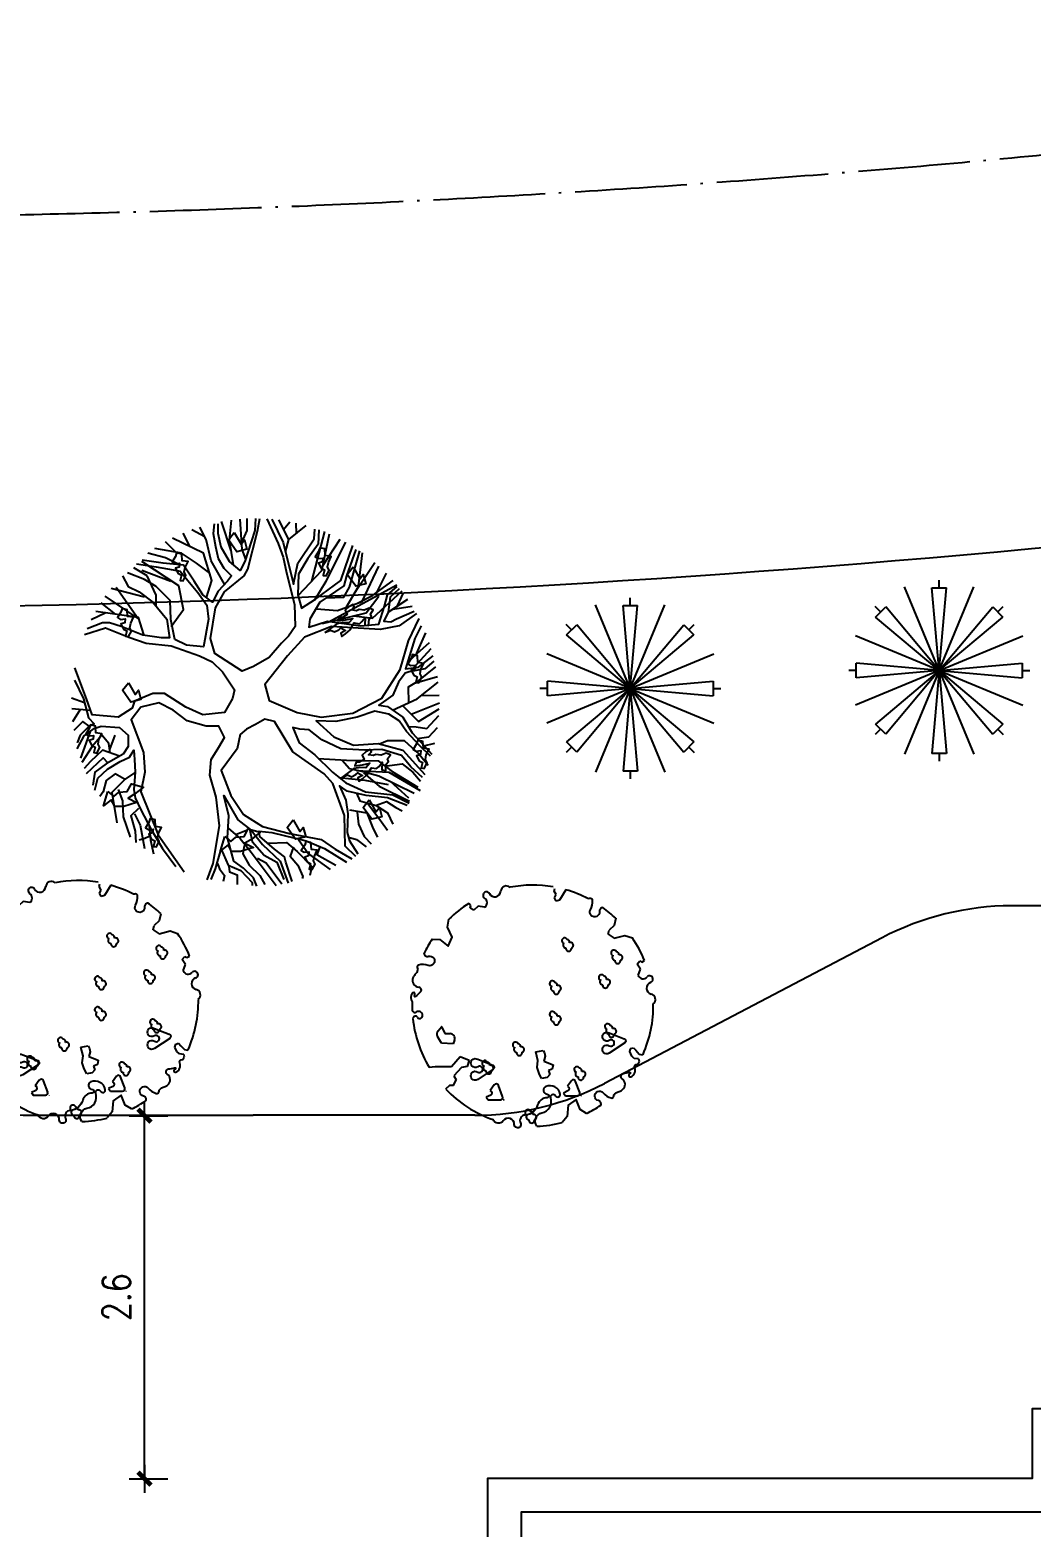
# Model space of a CAD drawing. Extents: x 1035948 to 1665131, y -158296 to 142149.
# Drawn here: x 1372207 to 1380810, y 5069 to 17935 of the extents above; entities that cross this region are included whole.
import ezdxf

# ---------------------------------------------------------------- set-up
doc = ezdxf.new("R2010")
doc.units = 0
doc.header["$LTSCALE"] = 200
doc.header["$MEASUREMENT"] = 0
doc.linetypes.add('ACAD_ISO04W100', pattern=[30.5, 24, -3, 0.5, -3])
doc.layers.get('0').update_dxf_attribs({"linetype": 'CONTINUOUS'})
doc.layers.get('DEFPOINTS').update_dxf_attribs({"linetype": 'CONTINUOUS'})
for name, color, linetype in [('DL', 21, 'CONTINUOUS'), ('LMLK', 123, 'CONTINUOUS'), ('WLL1', 7, 'CONTINUOUS'), ('ZXX', 6, 'ACAD_ISO04W100'), ('八角金盘', 7, 'CONTINUOUS'), ('广玉兰', 7, 'CONTINUOUS'), ('紫薇', 7, 'CONTINUOUS')]:
    doc.layers.add(name, color=color, linetype=linetype)
doc.styles.add('DIM_FONT', font='SIMPLEX.shx', dxfattribs={"width": 0.8})
doc.styles.add('HZTXT', font='COMPLEX', dxfattribs={"width": 0.75, "bigfont": 'HZTXT'})
doc.dimstyles.new('DIMN80', dxfattribs={"dimscale": 0.8, "dimtxt": 300, "dimasz": 1, "dimexe": 250, "dimexo": 300, "dimgap": 150, "dimtad": 1, "dimdec": 0, "dimzin": 0, "dimdsep": 46, "dimtxsty": 'DIM_FONT', "dimblk": '_DIMX', "dimcen": 0.09, "dimclrt": 7, "dimadec": 0, "dimazin": 0, "dimtfac": 1, "dimtdec": 0, "dimtix": 1, "dimtmove": 2, "dimatfit": 3, "dimldrblk": '_DIMX', "dimfxl": 0, "dimtolj": 1, "dimtzin": 0, "dimarcsym": 0})

# ---------------------------------------------------------------- blocks, each defined once
blk = doc.blocks.new('ZW18')
at = {"layer": '八角金盘', "color": 51}
for p, q in [((-6, 2005, 3600), (-6, 2186, 3600)), ((-6, 26, 3600), (-832, 2022, 3600)), ((-179, 2005, 3600), (167, 2005, 3600)), ((-6, 26, 3600), (-179, 2005, 3600)), ((-6, 26, 3600), (821, 2022, 3600)), ((-6, 26, 3600), (167, 2005, 3600)), ((-1405, 1425, 3600), (-1533, 1554, 3600)), ((-1527, 1303, 3600), (-1282, 1548, 3600)), ((-6, 26, 3600), (-1282, 1548, 3600)), ((-6, 26, 3600), (1271, 1548, 3600)), ((1271, 1548, 3600), (1515, 1303, 3600)), ((1393, 1425, 3600), (1522, 1554, 3600)), ((-6, 26, 3600), (-1527, 1303, 3600)), ((-6, 26, 3600), (1515, 1303, 3600)), ((-6, 26, 3600), (-2001, 853, 3600)), ((-6, 26, 3600), (1990, 853, 3600)), ((-1984, 26, 3600), (-2166, 26, 3600)), ((-6, 26, 3600), (-2001, -800, 3600)), ((-6, 26, 3600), (-1984, 199, 3600)), ((-1984, -147, 3600), (-1984, 199, 3600)), ((-6, 26, 3600), (-1984, -147, 3600)), ((-6, 26, 3600), (-1527, -1250, 3600)), ((-6, 26, 3600), (-1282, -1495, 3600)), ((-6, 26, 3600), (-832, -1969, 3600)), ((-6, 26, 3600), (-179, -1952, 3600)), ((-6, 26, 3600), (1973, 199, 3600)), ((-6, 26, 3600), (821, -1969, 3600)), ((-6, 26, 3600), (167, -1952, 3600)), ((-6, 26, 3600), (1973, -147, 3600)), ((-6, 26, 3600), (1990, -800, 3600)), ((-6, 26, 3600), (1515, -1250, 3600)), ((-6, 26, 3600), (1271, -1495, 3600)), ((1973, 199, 3600), (1973, -147, 3600)), ((1973, 26, 3600), (2154, 26, 3600)), ((-1405, -1373, 3600), (-1533, -1501, 3600)), ((-1282, -1495, 3600), (-1527, -1250, 3600)), ((1515, -1250, 3600), (1271, -1495, 3600)), ((1393, -1373, 3600), (1522, -1501, 3600)), ((167, -1952, 3600), (-179, -1952, 3600)), ((-6, -1952, 3600), (-6, -2134, 3600))]:
    blk.add_line(p, q, dxfattribs=at)
blk.add_point((-6, 26, 3600), dxfattribs=at)
blk = doc.blocks.new('ZW13')
at = {"layer": '紫薇', "color": 3}
for p, q in [((243, 1809), (253, 1845)), ((-1033, 1582), (-1063, 1618)), ((274, 1753), (243, 1809)), ((250, 1705), (274, 1753)), ((274, 1655), (250, 1705)), ((324, 1670), (274, 1655)), ((422, 1828), (324, 1670)), ((-1046, 1548), (-1033, 1582)), ((-990, 1515), (-1046, 1548)), ((-924, 1578), (-990, 1515)), ((-822, 1560), (-924, 1578)), ((1517, 686), (1559, 736)), ((1559, 736), (1590, 717)), ((1590, 717), (1631, 741)), ((1568, 611), (1517, 686)), ((1532, 513), (1568, 611)), ((-35, -659), (75, -637)), ((-4, -790), (-35, -659)), ((75, -637), (95, -676)), ((95, -676), (105, -728)), ((1404, -656), (1418, -610)), ((1436, -724), (1404, -656)), ((1418, -610), (1460, -598)), ((1460, -598), (1497, -635)), ((1497, -635), (1551, -696)), ((-1674, -896), (-1580, -884)), ((-1580, -884), (-1329, -883)), ((-1329, -883), (-1200, -731)), ((-1180, -902), (-1297, -1025)), ((-1200, -731), (-1060, -788)), ((-1091, -884), (-1180, -902)), ((-1060, -788), (-1091, -884)), ((-17, -900), (-4, -790)), ((13, -991), (-17, -900)), ((105, -728), (84, -803)), ((84, -803), (229, -858)), ((229, -858), (216, -923)), ((1474, -759), (1436, -724)), ((1540, -768), (1474, -759)), ((1551, -696), (1600, -704)), ((-1302, -1175), (-1261, -1091)), ((-1297, -1025), (-1261, -1091)), ((52, -1068), (13, -991)), ((137, -1054), (52, -1068)), ((179, -1005), (137, -1054)), ((216, -923), (158, -948)), ((158, -948), (179, -1005)), ((-1364, -1174), (-1421, -1230)), ((-1302, -1175), (-1364, -1174)), ((-728, -1322), (-797, -1354)), ((-797, -1354), (-767, -1396)), ((-675, -1166), (-736, -1251)), ((-736, -1251), (-725, -1257)), ((-546, -1346), (-611, -1174)), ((-767, -1396), (-581, -1396)), ((-767, -1396), (-767, -1396))]:
    blk.add_line(p, q, dxfattribs=at)
at = {"layer": '紫薇', "color": 6}
for p, q in [((1075, 1145), (1086, 1208)), ((-1482, -524), (-1546, -426)), ((-1538, -337), (-1485, -277)), ((-1481, -278), (-1431, -379)), ((-1431, -379), (-1353, -379)), ((-1307, -535), (-1482, -524)), ((-1285, -480), (-1307, -535)), ((509, -1103), (448, -1188)), ((638, -1283), (573, -1112)), ((456, -1259), (387, -1292)), ((387, -1292), (417, -1333)), ((417, -1333), (417, -1333)), ((417, -1333), (603, -1333)), ((448, -1188), (459, -1194))]:
    blk.add_line(p, q, dxfattribs=at)
at = {"layer": '紫薇', "color": 3}
for points in [[(996, 1554, 0.458896), (940, 1494, -1.384087), (802, 1522, 0.154486), (834, 1666, 0.399915), (802, 1694, 0.046838), (770, 1690, -0.59472)], [(-1754, 851, 0.458896), (-1685, 807, -1.384087), (-1689, 666, 0.154486), (-1836, 672, 0.399915), (-1858, 637, 0.046838), (-1848, 606, -0.59472)], [(1091, -370), (1320, -458, -0.607385), (1327, -523), (1091, -680, -1.869813), (1091, -566, 1.869813), (1091, -484, -1.869813), (1091, -370, -3.299345)], [(-928, -774), (-699, -862, -0.607385), (-692, -927), (-928, -1084, -1.869813), (-928, -969, 1.869813), (-928, -888, -1.869813), (-928, -774, -3.299345)], [(1200, -1282, 0.03423), (1256, -1262, 0.063985), (1294, -1239, 0.500016), (1289, -1073, -0.670073), (1307, -992, 0.019354), (1401, -973, -1.005451), (1407, -997, 1.082377), (1421, -1042, 0.409629), (1480, -903, -0.56295), (1521, -849, 0.100146), (1533, -848, 0.066196)], [(-21, -1800, -0.54974), (57, -1596, 0.452185), (192, -1364, -0.925414), (266, -1332, 0.875639), (338, -1307, 0.465482), (118, -1191, 0.808244), (139, -1309, -0.987341), (138, -1363, 0.341272), (-9, -1474, -0.323697), (-201, -1629, 0.546166), (-271, -1751, -1.29929), (-368, -1773, 0.756879), (-537, -1718, -0.622428), (-692, -1698, -1.164409)], [(961, -1481, 0.458896), (923, -1408, -1.384087), (997, -1288, 0.154486), (1121, -1367, 0.399915), (1158, -1347, 0.046838), (1165, -1315, -0.59472)]]:
    blk.add_lwpolyline(points, format="xyb", dxfattribs=at)
for points in [[(1189, 1391), (1165, 1279), (1086, 1208)], [(-1627, 1070), (-1512, 1066), (-1383, 963), (-1319, 1100), (-1392, 1256), (-1373, 1376)], [(1075, 1145), (1165, 1083), (1331, 1128), (1446, 1088)], [(741, -1606), (644, -1546), (583, -1392), (459, -1479), (445, -1650), (369, -1744)]]:
    blk.add_lwpolyline(points, dxfattribs=at)
for centre, radius, start, end in [((-489, 1800), 86.7, 48.8054, 176.4026), ((-84, 49), 1850, 80.2804, 100.8372), ((-84, 49), 1850, 121.957, 134.1734), ((-795, 1744), 51.7, 27.9173, 237.5825), ((-868, 1630), 83.4, 303.0151, 57.5825), ((-668, 1812), 92.2, 207.9173, 356.4026), ((-84, 49), 1850, 62.488, 74.1006), ((-84, 49), 1850, 62.488, 63.9699), ((-84, 49), 1850, 46.511, 54.4587), ((-84, 49), 1850, 146.511, 154.4587), ((-84, 49), 1850, 21.957, 34.1734), ((-1825, 437), 104, 158.5919, 264.8551), ((-1761, 412), 173, 143.9475, 158.5919), ((-1546, 256), 438, 136.1057, 143.9475), ((-84, 49), 1850, 162.488, 163.9699), ((1609, 546), 83.4, 203.0151, 317.5825), ((1709, 455), 51.7, 287.9173, 137.5825), ((-1848, 175), 108, 142.4288, 217.9242), ((-1915, 227), 23.2, 313.3673, 142.4288), ((-1021, -700), 1238, 129.5553, 133.9902), ((-1838, 289), 44.5, 309.5553, 84.8551), ((1753, 318), 92.2, 107.9173, 256.4026), ((-84, 49), 1850, 178.1396, 182.3727), ((-1890, 200), 12.7, 133.3673, 313.9902), ((-84, 49), 1850, 336.1791, 0.8372), ((1711, 144), 86.7, 308.8054, 76.4026), ((-1808, 85), 168, 222.2525, 236.3782), ((-2163, -40), 263, 335.2731, 339.249), ((-84, 49), 1850, 186.1791, 210.7411), ((-1884, -145), 34.6, 31.2858, 159.249), ((-1891, -39), 18, 236.3782, 309.7518), ((-1838, -103), 64.9, 20.3451, 129.7518), ((-1819, -106), 41.5, 211.2858, 313.2681), ((-1826, -99), 51.6, 313.2681, 20.3451), ((-84, 49), 1850, 330.9986, 332.3727), ((1525, -778), 18, 26.3782, 33.1764), ((1391, -844), 168, 12.2525, 26.3782), ((1760, -913), 263, 125.2731, 127.4492), ((-84, 49), 1850, 223.7489, 250.8372), ((-743, -1289), 36.8, 294.914, 60.505), ((-645, -1187), 36.8, 20.6116, 144.353), ((-581, -1359), 36.8, 270, 20.6116), ((-84, 49), 1850, 312.488, 313.9699), ((-531, -1393), 2.21, 270, 20.6116), ((-160, -1589), 42.9, 25.545, 262.4723), ((-127, -1613), 42.9, 349.4417, 82.4723), ((-84, 49), 1850, 296.511, 304.4587), ((-142, -1658), 42.9, 138.3085, 269.9924), ((-100, -1709), 42.9, 169.0267, 9.3228), ((-70, -1661), 42.9, 286.5981, 110.4312), ((-84, 49), 1850, 271.957, 284.1734)]:
    blk.add_arc(centre, radius, start, end, dxfattribs=at)
at = {"layer": '紫薇', "color": 6}
for centre, radius, start, end in [((405, 1047), 42.9, 25.545, 262.4723), ((423, 978), 42.9, 138.3085, 269.9924), ((466, 927), 42.9, 169.0267, 9.3228), ((438, 1023), 42.9, 349.4417, 82.4723), ((496, 975), 42.9, 286.5981, 110.4312), ((1160, 859), 42.9, 25.545, 262.4723), ((1178, 790), 42.9, 138.3085, 269.9924), ((1220, 739), 42.9, 169.0267, 9.3228), ((1193, 835), 42.9, 349.4417, 82.4723), ((1250, 787), 42.9, 286.5981, 110.4312), ((971, 482), 42.9, 25.545, 262.4723), ((1004, 458), 42.9, 349.4417, 82.4723), ((217, 388), 42.9, 25.545, 262.4723), ((235, 319), 42.9, 138.3085, 269.9924), ((277, 268), 42.9, 169.0267, 9.3228), ((250, 364), 42.9, 349.4417, 82.4723), ((307, 316), 42.9, 286.5981, 110.4312), ((989, 413), 42.9, 138.3085, 269.9924), ((1031, 362), 42.9, 169.0267, 9.3228), ((1061, 410), 42.9, 286.5981, 110.4312), ((217, -82), 42.9, 25.545, 262.4723), ((235, -152), 42.9, 138.3085, 269.9924), ((277, -203), 42.9, 169.0267, 9.3228), ((250, -106), 42.9, 349.4417, 82.4723), ((307, -155), 42.9, 286.5981, 110.4312), ((1065, -271), 42.9, 25.545, 262.4723), ((-1484, -386), 73.6, 137.9903, 212.6767), ((-1483, -279), 2.21, 26.4023, 137.9903), ((-1353, -452), 73.6, 338.152, 90), ((1083, -340), 42.9, 138.3085, 269.9924), ((1125, -391), 42.9, 169.0267, 9.3228), ((1098, -295), 42.9, 349.4417, 82.4723), ((1156, -343), 42.9, 286.5981, 110.4312), ((-349, -553), 42.9, 25.545, 262.4723), ((-331, -622), 42.9, 138.3085, 269.9924), ((-289, -673), 42.9, 169.0267, 9.3228), ((-316, -577), 42.9, 349.4417, 82.4723), ((-258, -625), 42.9, 286.5981, 110.4312), ((-820, -836), 42.9, 25.545, 262.4723), ((-802, -905), 42.9, 138.3085, 269.9924), ((-787, -860), 42.9, 349.4417, 82.4723), ((-730, -908), 42.9, 286.5981, 110.4312), ((594, -930), 42.9, 25.545, 262.4723), ((627, -954), 42.9, 349.4417, 82.4723), ((-760, -956), 42.9, 169.0267, 9.3228), ((539, -1125), 36.8, 20.6116, 144.353), ((612, -999), 42.9, 138.3085, 269.9924), ((654, -1050), 42.9, 169.0267, 9.3228), ((684, -1002), 42.9, 286.5981, 110.4312), ((441, -1226), 36.8, 294.914, 60.505), ((603, -1296), 36.8, 270, 20.6116), ((653, -1331), 2.21, 270, 20.6116)]:
    blk.add_arc(centre, radius, start, end, dxfattribs=at)
at = {"layer": '紫薇', "color": 6, "style": 'HZTXT', "oblique": -180, "text_generation_flag": 4, "width": 0.75, "flags": 9}
for tag in ['YSIZE', 'XSIZE']:
    blk.add_attdef(tag, (-67, 18), '', height=0.433, rotation=180, dxfattribs=at)
blk = doc.blocks.new('ZW02')
at = {"layer": '广玉兰', "color": 3}
for p, q in [((-1039, 1258), (-1172, 1337)), ((-951, 1063), (-1039, 1258)), ((-1127, 834), (-1456, 1053)), ((-1348, 1143), (-1127, 834)), ((-951, 957), (-951, 1063))]:
    blk.add_line(p, q, dxfattribs=at)
for points in [[(152, 1824), (264, 1580), (313, 1444), (348, 1287), (425, 971), (432, 753), (367, 657), (296, 586), (173, 445), (18, 355), (-94, 310), (-367, 483), (-409, 633), (-358, 940), (-269, 1099), (-73, 1257), (-38, 1324), (60, 1700), (82, 1827)], [(39, 1827), (32, 1707), (-3, 1595), (-66, 1399), (-115, 1309), (-220, 1399), (-304, 1542), (-332, 1677), (-332, 1775)], [(-203, 1506), (-300, 1796)], [(-181, 1366), (-220, 1610), (-200, 1812)], [(-58, 1424), (-94, 1519), (-115, 1821)], [(-98, 1587), (-45, 1707), (-45, 1826)], [(201, 1820), (313, 1587), (418, 1174), (460, 1384), (621, 1625), (628, 1722)], [(369, 1617), (269, 1813)], [(318, 1718), (381, 1795)], [(-374, 1775), (-381, 1677), (-360, 1549), (-332, 1429), (-276, 1332), (-199, 1257), (-241, 1204), (-332, 1106), (-388, 994), (-486, 1069), (-570, 1204), (-676, 1362), (-879, 1384), (-1089, 1414)], [(-611, 1545), (-681, 1680)], [(-464, 1644), (-594, 1714)], [(-269, 1174), (-402, 1407), (-451, 1617), (-514, 1742)], [(337, 1494), (369, 1617), (543, 1756)], [(445, 1678), (444, 1782)], [(670, 1715), (663, 1572), (558, 1429), (467, 1272), (460, 1069), (495, 934), (635, 1024), (888, 1212), (1007, 1557)], [(462, 1060), (698, 1309), (773, 1673)], [(599, 1204), (729, 1699)], [(-417, 1282), (-549, 1384), (-697, 1482), (-964, 1528)], [(-754, 1492), (-855, 1594)], [(-449, 1040), (-395, 1212), (-479, 1482), (-787, 1630)], [(1035, 1519), (944, 1257), (916, 1159), (677, 994), (579, 825), (570, 745), (756, 807), (1084, 761), (1266, 776), (1322, 956), (1350, 1069), (1448, 1151)], [(628, 1019), (740, 1204), (936, 1592)], [(710, 1364), (880, 1622)], [(742, 1039), (916, 1046), (972, 1144), (1076, 1505)], [(-1145, 1377), (-949, 1347), (-781, 1317), (-711, 1302), (-633, 1212), (-535, 1090), (-447, 966), (-429, 825), (-479, 551), (-647, 566), (-765, 622), (-802, 821), (-809, 1010), (-951, 1152), (-1065, 1222), (-1236, 1287)], [(-799, 754), (-677, 922), (-725, 1159), (-1092, 1399)], [(-717, 1366), (-858, 1437), (-1031, 1482)], [(644, 929), (853, 911), (1098, 1001), (1266, 1354)], [(939, 943), (1063, 1151), (1104, 1485)], [(1019, 1078), (1045, 1122), (1224, 1391)], [(-1285, 1257), (-1229, 1151), (-1117, 1099), (-984, 994), (-844, 825), (-818, 639), (-898, 639), (-1083, 666), (-1299, 753), (-1412, 791), (-1482, 791), (-1636, 731)], [(-803, 1200), (-1092, 1311)], [(1054, 985), (1203, 1061), (1408, 1211)], [(1244, 1091), (1340, 1283)], [(-1065, 1046), (-1397, 1132)], [(705, 782), (1140, 889), (1266, 1054)], [(762, 796), (1445, 1169)], [(1017, 859), (1203, 836), (1498, 1107)], [(1469, 1129), (1378, 1046), (1357, 896), (1315, 806), (1385, 798), (1441, 829), (1617, 904)], [(1452, 958), (1509, 1087)], [(-1072, 673), (-1124, 844), (-1551, 903)], [(-1355, 876), (-1498, 989)], [(1357, 896), (1553, 1024)], [(1404, 926), (1598, 954)], [(-1451, 889), (-1596, 818)], [(1640, 882), (1469, 761), (1280, 723), (1007, 738), (796, 753), (526, 648), (358, 462), (131, 175), (173, 17), (453, -103), (691, -148), (1007, -110), (1294, 40), (1476, 325), (1561, 611), (1666, 832)], [(1687, 761), (1624, 633), (1532, 333), (1659, 348), (1806, 461)], [(-1662, 672), (-1454, 738), (-1222, 648), (-1048, 586), (-800, 560), (-517, 462), (-394, 401), (-290, 303), (-171, 123), (-190, 38), (-269, -103), (-269, -103), (-486, -125), (-655, -50), (-865, 85), (-984, 85), (-1166, 10), (-1187, -58), (-1328, -148), (-1587, -125), (-1643, 32), (-1757, 343)], [(1641, 480), (1732, 689)], [(1553, 399), (1645, 483), (1768, 595)], [(1611, 342), (1787, 534)], [(1813, 408), (1722, 333), (1568, 303), (1526, 288), (1462, 198), (1406, 70), (1266, -28), (1350, -43), (1504, -148), (1596, -306), (1792, -516)], [(1564, -5), (1561, 153), (1659, 213), (1833, 351)], [(-1762, 220), (-1671, 32), (-1622, -155), (-1566, -216), (-1615, -238), (-1706, -328), (-1734, -403)], [(1402, -78), (1645, 32), (1857, 199)], [(1620, 189), (1849, 257)], [(-1661, -6), (-1790, 40)], [(1687, 65), (1866, 70)], [(-1602, -83), (-1789, -65)], [(-1705, -73), (-1780, -194)], [(-443, -1766), (-381, -1605), (-318, -1229), (-353, -944), (-416, -726), (-402, -569), (-325, -448), (-269, -351), (-325, -238), (-451, -238), (-641, -185), (-781, -80), (-924, -6), (-1101, -50), (-1198, -174), (-1075, -501), (-1061, -696), (-1103, -891), (-928, -1320), (-671, -1687)], [(1778, -538), (1673, -433), (1540, -291), (1469, -185), (1364, -118), (1224, -88), (1049, -148), (839, -193), (642, -185), (817, -343), (1014, -426), (1259, -411), (1504, -478), (1722, -719)], [(1500, -34), (1659, -193), (1866, -65)], [(1559, -243), (1638, -246), (1743, -261), (1863, -133)], [(1586, -120), (1868, -5)], [(-1615, -238), (-1678, -193), (-1769, -281)], [(-1734, -463), (-1664, -336), (-1566, -261), (-1496, -238), (-1314, -253), (-1229, -328), (-1229, -441), (-1278, -516), (-1447, -614), (-1559, -696), (-1580, -824)], [(-1606, -291), (-1703, -558)], [(1035, -1535), (930, -1432), (924, -1128), (809, -810), (720, -713), (411, -493), (229, -193), (131, -170), (39, -223), (-52, -268), (-115, -321), (-143, -463), (-304, -681), (-206, -929), (-80, -1117), (109, -1237), (376, -1305), (691, -1365), (831, -1462), (997, -1559)], [(1701, -749), (1582, -644), (1490, -531), (1294, -471), (1126, -478), (888, -463), (698, -373), (572, -276), (481, -268), (411, -253), (474, -403), (628, -523), (803, -696), (937, -801), (1133, -891), (1406, -921), (1568, -1004)], [(1647, -361), (1764, -343), (1850, -252)], [(-1406, -505), (-1419, -411), (-1489, -328), (-1587, -441), (-1689, -600)], [(-1411, -470), (-1356, -328)], [(1272, -414), (1350, -381), (1518, -381), (1666, -516), (1757, -626)], [(1714, -433), (1822, -408)], [(-1314, -537), (-1482, -478), (-1601, -591), (-1667, -660)], [(-1430, -604), (-1475, -553), (-1646, -714)], [(-1559, -876), (-1531, -756), (-1433, -666), (-1306, -591), (-1215, -546), (-1173, -478), (-1166, -569), (-1159, -696), (-1173, -869), (-1159, -952), (-1103, -1072), (-998, -1267), (-886, -1455), (-753, -1635)], [(663, -561), (944, -576), (1259, -584), (1399, -689), (1652, -846)], [(902, -576), (972, -659), (1105, -689), (1266, -734), (1617, -906)], [(-1264, -764), (-1356, -711), (-1447, -779), (-1475, -891), (-1510, -937)], [(-1166, -704), (-1257, -764), (-1391, -899), (-1342, -1199)], [(1042, -681), (1366, -695), (1675, -880)], [(1112, -704), (1268, -836), (1569, -986)], [(1322, -636), (1498, -614), (1603, -696), (1680, -786)], [(-1328, -869), (-1285, -982), (-1278, -1139), (-1208, -1342)], [(867, -749), (1127, -774), (1357, -819)], [(1547, -1027), (1350, -952), (1140, -929), (951, -884), (874, -831), (937, -974), (958, -1109), (951, -1297), (972, -1380), (1056, -1507)], [(1378, -786), (1560, -951)], [(53, -1830), (18, -1748), (-80, -1650), (-178, -1582), (-241, -1350), (-227, -1132), (-276, -929), (-136, -1169), (-3, -1274), (109, -1417), (285, -1582), (362, -1800)], [(1042, -906), (1077, -982), (1238, -1027), (1350, -1102), (1406, -1214)], [(1154, -1004), (1266, -1154), (1350, -1274)], [(1231, -1027), (1343, -989), (1434, -1049), (1498, -1079)], [(-1124, -1057), (-1201, -1132), (-1159, -1282), (-1152, -1395)], [(-1166, -1109), (-1110, -1222), (-1065, -1455)], [(972, -1072), (1147, -1102), (1210, -1259), (1252, -1342)], [(1049, -1094), (1063, -1214), (1119, -1335), (1189, -1410)], [(-1019, -1335), (-1061, -1357), (-1117, -1372)], [(-1019, -1229), (-1005, -1372), (-977, -1507)], [(-234, -1252), (-115, -1357), (-3, -1492), (243, -1823)], [(-150, -1312), (-52, -1274)], [(-17, -1274), (4, -1387), (124, -1522), (250, -1590), (320, -1763)], [(404, -1785), (341, -1590), (327, -1537), (229, -1462), (81, -1335), (75, -1282), (201, -1297), (544, -1380), (726, -1455), (944, -1590)], [(-402, -1763), (-360, -1657), (-304, -1462), (-234, -1620), (-108, -1673), (4, -1793), (4, -1823)], [(-73, -1425), (-87, -1507), (-24, -1620), (81, -1725), (131, -1815)], [(166, -1402), (348, -1395), (453, -1485), (600, -1635), (579, -1725)], [(418, -1440), (383, -1530), (460, -1620), (509, -1733), (502, -1755)], [(467, -1365), (565, -1507), (782, -1665)], [(677, -1440), (649, -1515), (839, -1620)], [(965, -1342), (1042, -1365), (1140, -1440)], [(-339, -1605), (-318, -1657), (-269, -1725), (-283, -1785)], [(-227, -1635), (-220, -1688), (-143, -1718), (-143, -1815)], [(60, -1552), (145, -1597), (299, -1808)]]:
    blk.add_lwpolyline(points, dxfattribs=at)
at = {"layer": '广玉兰', "color": 6, "linetype": 'ByBlock'}
for points, elevation in [([(-172, 1689), (-105, 1573), (-71, 1614), (-47, 1521), (-146, 1497), (-231, 1614)], 4620), ([(754, 1345), (763, 1391), (792, 1449), (733, 1458), (729, 1524), (678, 1537), (666, 1500), (633, 1445), (662, 1428), (708, 1433), (704, 1395), (666, 1382), (691, 1332), (725, 1315), (712, 1261), (742, 1257), (771, 1311)], 2310), ([(-670, 1295), (-662, 1340), (-632, 1399), (-691, 1407), (-695, 1474), (-746, 1487), (-758, 1449), (-791, 1395), (-762, 1378), (-716, 1382), (-720, 1344), (-758, 1332), (-733, 1282), (-699, 1265), (-712, 1211), (-682, 1206), (-653, 1261)], 2310), ([(1009, 1345), (1076, 1228), (1110, 1269), (1135, 1177), (1035, 1153), (951, 1269)], 4620), ([(-1212, 741), (-1203, 786), (-1174, 845), (-1233, 853), (-1237, 920), (-1288, 933), (-1300, 895), (-1333, 841), (-1304, 824), (-1258, 828), (-1262, 790), (-1300, 778), (-1275, 728), (-1241, 711), (-1254, 656), (-1224, 652), (-1195, 707)], 2310), ([(728, 692), (783, 717), (825, 700), (867, 721), (887, 738), (934, 713), (887, 687), (896, 654), (934, 679), (980, 721), (1021, 788), (1072, 780), (1097, 801), (1130, 843), (1126, 767), (1164, 763), (1168, 826), (1193, 851), (1181, 876), (1210, 918), (1168, 935), (1118, 914), (1068, 922), (1043, 910), (992, 918), (1021, 947), (1009, 972), (967, 947), (929, 914), (951, 872), (904, 843), (871, 843), (858, 809), (934, 818), (1005, 834), (967, 788), (917, 792), (846, 780), (808, 751)], 2310), ([(1675, 282), (1683, 327), (1712, 386), (1654, 394), (1650, 461), (1599, 474), (1587, 436), (1553, 382), (1583, 365), (1629, 369), (1625, 331), (1587, 319), (1612, 269), (1645, 252), (1633, 198), (1662, 193), (1692, 248)], 2310), ([(-1226, 194), (-1159, 77), (-1125, 118), (-1101, 26), (-1200, 1), (-1284, 118)], 4620), ([(-1527, -418), (-1519, -372), (-1489, -314), (-1548, -306), (-1552, -239), (-1603, -226), (-1615, -263), (-1648, -318), (-1619, -335), (-1573, -330), (-1577, -368), (-1615, -381), (-1590, -431), (-1556, -448), (-1569, -502), (-1539, -506), (-1510, -452)], 2310), ([(1729, -570), (1737, -524), (1766, -466), (1708, -457), (1704, -390), (1653, -377), (1641, -415), (1608, -469), (1637, -486), (1683, -482), (1679, -520), (1641, -533), (1666, -582), (1699, -600), (1687, -654), (1717, -658), (1746, -603)], 2310), ([(898, -749), (953, -724), (994, -741), (1036, -720), (1057, -703), (1103, -728), (1057, -754), (1066, -787), (1103, -761), (1150, -720), (1191, -653), (1242, -661), (1267, -640), (1300, -598), (1296, -674), (1334, -678), (1338, -615), (1363, -590), (1351, -565), (1380, -523), (1338, -506), (1288, -527), (1237, -519), (1212, -531), (1162, -523), (1191, -494), (1179, -469), (1137, -494), (1099, -527), (1120, -569), (1074, -598), (1041, -598), (1028, -632), (1103, -623), (1175, -607), (1137, -653), (1087, -649), (1016, -661), (978, -690)], 2310), ([(-1429, -887), (-1371, -937), (-1321, -896), (-1237, -887), (-1195, -812), (-1077, -846), (-1161, -913), (-1228, -954), (-1144, -997), (-1271, -1038), (-1362, -1038), (-1396, -971), (-1472, -1030)], 4620), ([(1170, -972), (1237, -1089), (1271, -1048), (1295, -1140), (1195, -1165), (1111, -1048)], 4620), ([(-935, -1350), (-926, -1304), (-897, -1246), (-955, -1237), (-960, -1170), (-1010, -1158), (-1022, -1195), (-1056, -1250), (-1027, -1267), (-980, -1262), (-985, -1300), (-1022, -1313), (-997, -1363), (-964, -1380), (-977, -1434), (-947, -1438), (-918, -1383)], 2310), ([(413, -1171), (480, -1287), (514, -1246), (538, -1339), (438, -1363), (354, -1246)], 4620), ([(-267, -1335), (-208, -1385), (-158, -1344), (-74, -1335), (-33, -1260), (85, -1294), (1, -1361), (-66, -1402), (18, -1445), (-109, -1486), (-200, -1486), (-234, -1419), (-310, -1478)], 4620), ([(615, -1577), (624, -1531), (653, -1473), (595, -1464), (590, -1397), (540, -1384), (528, -1422), (494, -1476), (523, -1493), (570, -1489), (565, -1527), (528, -1540), (553, -1589), (586, -1607), (573, -1661), (603, -1665), (632, -1610)], 2310)]:
    blk.add_lwpolyline(points, close=True, dxfattribs=dict(at, elevation=elevation))
at = {"layer": '广玉兰', "color": 3, "width": 0.8, "flags": 9}
for tag, p in [('XSIZE', (-274, -93)), ('YSIZE', (196, -1)), ('XSIZE', (-321, -249)), ('YSIZE', (644, -151))]:
    blk.add_attdef(tag, p, '', height=0.72, dxfattribs=at)
blk = doc.blocks.new('_DIMX')
blk.add_line((-150, 0), (150, 0))
at = {"const_width": 50}
blk.add_lwpolyline([(-70, -70), (70, 70)], dxfattribs=at)
blk = doc.blocks.new('*D622')
at = {"layer": 'DEFPOINTS', "color": 0}
for p in [(1372819, 8604), (1373191, 8604), (1372819, 5484)]:
    blk.add_point(p, dxfattribs=at)
at = {"layer": 'WLL1', "color": 0, "lineweight": -2}
for p, q in [((1373059, 8604), (1373391, 8604)), ((1373191, 5485), (1373191, 8603)), ((1373059, 5484), (1373391, 5484))]:
    blk.add_line(p, q, dxfattribs=at)
at = {"layer": 'WLL1', "color": 0, "lineweight": -2, "xscale": 0.8, "yscale": 0.8, "zscale": 0.7999999999992724}
for p, rotation in [((1373191, 8604), 90), ((1373191, 5484), 270)]:
    blk.add_blockref('_DIMX', p, dxfattribs=dict(at, rotation=rotation))
at = {"layer": 'WLL1', "color": 7, "insert": (1372951, 7044), "char_height": 240, "attachment_point": 5, "rotation": 90, "style": 'DIM_FONT'}
blk.add_mtext('\\A1;2.6', dxfattribs=at)

msp = doc.modelspace()

# ---------------------------------------------------------------- linework, layer by layer
msp.add_arc((1369723.33518, 132649.00868), 119686.14021, 263.9191106962, 281.9337802932)
at = {"layer": 'DL'}
for p, q in [((1382527.1001, 10407.76777, -18083.76634), (1380644.35354, 10407.76777, -18083.76634)), ((1379529.95714, 10133.3549, -18083.76634), (1377143.48211, 8882.18098, -18083.76634)), ((1372222.21331, 8607.76811, -18083.76634), (1374125.6495, 8607.76811, -18083.76634)), ((1376029.0857, 8607.76811, -18083.76634), (1374125.6495, 8607.76811, -18083.76634))]:
    msp.add_line(p, q, dxfattribs=at)
for centre, start, end in [((1380644.35354, 8007.76777, -18083.76634), 90, 117.666988145), ((1372222.21331, 11007.76811, -18083.76634), 242.333011855, 270), ((1376029.0857, 11007.76811, -18083.76634), 270, 297.666988145)]:
    msp.add_arc(centre, 2400, start, end, dxfattribs=at)
at = {"layer": 'LMLK', "elevation": -18083.76634}
for points in [[(1372109.6495, 1167.76811), (1376141.6495, 1167.76811), (1376141.6495, 5487.76811), (1380821.6495, 5487.76811), (1380821.6495, 6087.76811), (1384229.6495, 6087.76811), (1384229.6495, 5487.76811), (1388909.6495, 5487.76811), (1388909.6495, 1167.76811), (1391069.6495, 1167.76811), (1391069.6495, -9560.23189), (1386749.6495, -9560.23189), (1386749.6495, -10640.23189), (1378301.6495, -10640.23189), (1378301.6495, -9560.23189), (1369949.6495, -9560.23189)], [(1371821.6495, 879.76811), (1376429.6495, 879.76811), (1376429.6495, 5199.76811), (1381109.6495, 5199.76811), (1381109.6495, 5799.76811), (1383941.6495, 5799.76811), (1383941.6495, 5199.76811), (1388621.6495, 5199.76811), (1388621.6495, 879.76811), (1390781.6495, 879.76811), (1390781.6495, -9272.23189), (1386461.6495, -9272.23189), (1386461.6495, -10352.23189), (1378589.6495, -10352.23189), (1378589.6495, -9272.23189), (1369661.6495, -9272.23189)]]:
    msp.add_lwpolyline(points, dxfattribs=at)
at = {"layer": 'ZXX', "ltscale": 0.2}
msp.add_arc((1369723.33518, 132649.00868), 116326.14021, 263.9191106962, 281.9337802932, dxfattribs=at)

# ---------------------------------------------------------------- block references
at = {"layer": '八角金盘', "ltscale": 20, "xscale": 0.3600000001024455, "yscale": 0.3600000000005821, "zscale": 0.36}
for p in [(1380022.63027, 12420.05933, -28352.10778), (1377367.73915, 12266.26592, -28352.10778)]:
    msp.add_blockref('ZW18', p, dxfattribs=at)
at = {"layer": '广玉兰', "ltscale": 20, "xscale": 0.8640000000596046, "yscale": 0.864000000001397, "zscale": 0.864}
msp.add_blockref('ZW02', (1374111.85656, 12157.73001, -27056.10778), dxfattribs=at)
at = {"layer": '紫薇', "ltscale": 20, "xscale": 0.5599999979604036, "yscale": 0.5599999980004213, "zscale": 0.559999998}
for p in [(1372665.18414, 9561.31897, -27056.10778), (1376574.8067, 9521.99592, -27056.10778)]:
    msp.add_blockref('ZW13', p, dxfattribs=at)

# ---------------------------------------------------------------- dimensions: what is measured, and where the dimension line sits
at = {"layer": 'WLL1'}
dim = msp.add_aligned_dim(p1=(1372819.39626, 5484.16811, -18083.76634), p2=(1372819.39626, 8604.16777, -18083.76634), distance=-371.43298, text='2.6', dimstyle='DIMN80', dxfattribs=at)
dim.commit()
dim.dimension.update_dxf_attribs({"geometry": '*D622', "text_midpoint": (1372950.82924, 7044.16794, -18083.76634)})

doc.saveas('drawing.dxf')
